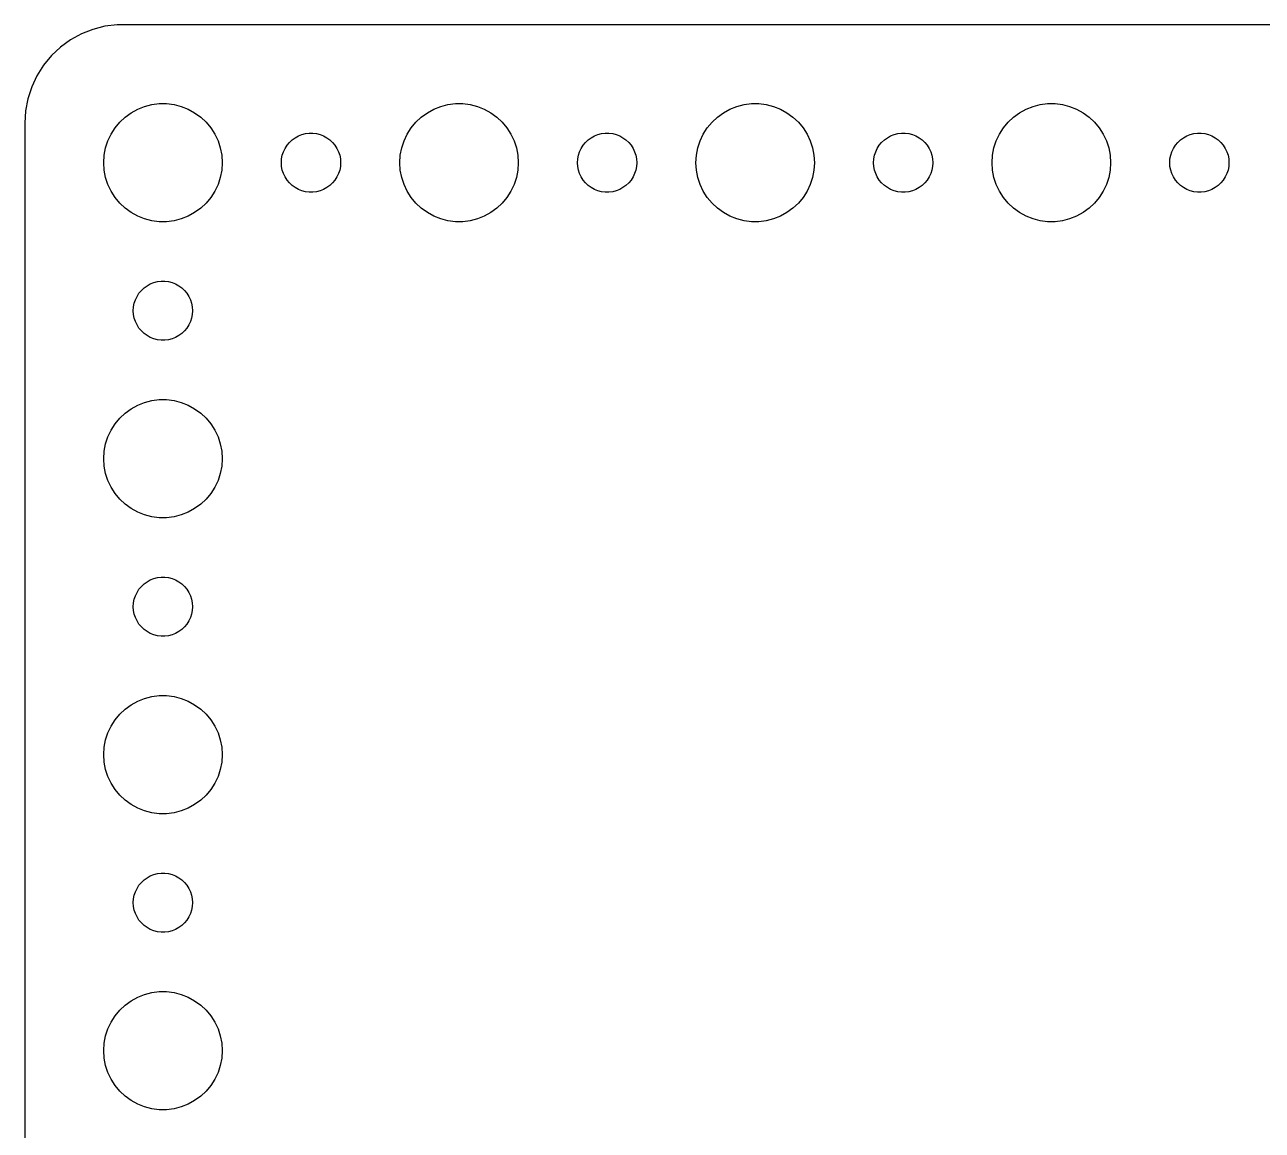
# Model space of a CAD drawing. Header units: metres. Extents: x -134 to 134, y 176 to 394.
# Drawn here: x -134.5 to -71.8, y 224 to 280 of the extents above; entities that cross this region are included whole.
import ezdxf

# ---------------------------------------------------------------- set-up
doc = ezdxf.new("R2010")
doc.units = ezdxf.units.M

msp = doc.modelspace()

# ---------------------------------------------------------------- linework, layer by layer
for p, q in [((-131.045, 279.755), (-131.629, 279.524)), ((-130.437, 279.911), (-131.045, 279.755)), ((-129.814, 279.99), (-130.437, 279.911)), ((129.814, 279.99), (-129.814, 279.99)), ((-132.179, 279.222), (-132.687, 278.853)), ((-131.629, 279.524), (-132.179, 279.222)), ((-133.145, 278.423), (-133.545, 277.939)), ((-132.687, 278.853), (-133.145, 278.423)), ((-133.545, 277.939), (-133.882, 277.409)), ((-133.882, 277.409), (-134.149, 276.841)), ((-134.149, 276.841), (-134.343, 276.243)), ((-134.343, 276.243), (-134.461, 275.627)), ((-128.777, 275.714), (-128.427, 275.853)), ((-128.427, 275.853), (-128.062, 275.947)), ((-128.062, 275.947), (-127.688, 275.994)), ((-127.688, 275.994), (-127.312, 275.994)), ((-127.312, 275.994), (-126.938, 275.947)), ((-126.938, 275.947), (-126.573, 275.853)), ((-126.573, 275.853), (-126.223, 275.714)), ((-113.777, 275.714), (-113.427, 275.853)), ((-113.427, 275.853), (-113.062, 275.947)), ((-113.062, 275.947), (-112.688, 275.994)), ((-112.688, 275.994), (-112.312, 275.994)), ((-112.312, 275.994), (-111.938, 275.947)), ((-111.938, 275.947), (-111.573, 275.853)), ((-111.573, 275.853), (-111.223, 275.714)), ((-98.7773, 275.714), (-98.427, 275.853)), ((-98.427, 275.853), (-98.0621, 275.947)), ((-98.0621, 275.947), (-97.6884, 275.994)), ((-97.6884, 275.994), (-97.3116, 275.994)), ((-97.3116, 275.994), (-96.9379, 275.947)), ((-96.9379, 275.947), (-96.573, 275.853)), ((-96.573, 275.853), (-96.2227, 275.714)), ((-83.7773, 275.714), (-83.427, 275.853)), ((-83.427, 275.853), (-83.0621, 275.947)), ((-83.0621, 275.947), (-82.6884, 275.994)), ((-82.6884, 275.994), (-82.3116, 275.994)), ((-82.3116, 275.994), (-81.9379, 275.947)), ((-81.9379, 275.947), (-81.573, 275.853)), ((-81.573, 275.853), (-81.2227, 275.714)), ((-134.461, 275.627), (-134.5, 275)), ((-129.687, 275.054), (-129.412, 275.312)), ((-129.412, 275.312), (-129.107, 275.533)), ((-129.107, 275.533), (-128.777, 275.714)), ((-126.223, 275.714), (-125.893, 275.533)), ((-125.893, 275.533), (-125.588, 275.312)), ((-125.588, 275.312), (-125.313, 275.054)), ((-114.687, 275.054), (-114.412, 275.312)), ((-114.412, 275.312), (-114.107, 275.533)), ((-114.107, 275.533), (-113.777, 275.714)), ((-111.223, 275.714), (-110.893, 275.533)), ((-110.893, 275.533), (-110.588, 275.312)), ((-110.588, 275.312), (-110.313, 275.054)), ((-99.6869, 275.054), (-99.4123, 275.312)), ((-99.4123, 275.312), (-99.1075, 275.533)), ((-99.1075, 275.533), (-98.7773, 275.714)), ((-96.2227, 275.714), (-95.8925, 275.533)), ((-95.8925, 275.533), (-95.5877, 275.312)), ((-95.5877, 275.312), (-95.3131, 275.054)), ((-84.6869, 275.054), (-84.4123, 275.312)), ((-84.4123, 275.312), (-84.1075, 275.533)), ((-84.1075, 275.533), (-83.7773, 275.714)), ((-81.2227, 275.714), (-80.8925, 275.533)), ((-80.8925, 275.533), (-80.5877, 275.312)), ((-80.5877, 275.312), (-80.3131, 275.054)), ((-134.5, 275), (-134.5, 181)), ((-130.129, 274.445), (-129.927, 274.763)), ((-129.927, 274.763), (-129.687, 275.054)), ((-125.313, 275.054), (-125.073, 274.763)), ((-125.073, 274.763), (-124.871, 274.445)), ((-115.129, 274.445), (-114.927, 274.763)), ((-114.927, 274.763), (-114.687, 275.054)), ((-110.313, 275.054), (-110.073, 274.763)), ((-110.073, 274.763), (-109.871, 274.445)), ((-100.129, 274.445), (-99.927, 274.763)), ((-99.927, 274.763), (-99.6869, 275.054)), ((-95.3131, 275.054), (-95.073, 274.763)), ((-95.073, 274.763), (-94.8711, 274.445)), ((-85.1289, 274.445), (-84.927, 274.763)), ((-84.927, 274.763), (-84.6869, 275.054)), ((-80.3131, 275.054), (-80.073, 274.763)), ((-80.073, 274.763), (-79.8711, 274.445)), ((-130.406, 273.746), (-130.289, 274.104)), ((-130.289, 274.104), (-130.129, 274.445)), ((-124.871, 274.445), (-124.711, 274.104)), ((-124.711, 274.104), (-124.594, 273.746)), ((-121.214, 273.882), (-121.093, 274.027)), ((-121.093, 274.027), (-120.956, 274.156)), ((-120.956, 274.156), (-120.804, 274.266)), ((-120.804, 274.266), (-120.639, 274.357)), ((-120.639, 274.357), (-120.464, 274.427)), ((-120.464, 274.427), (-120.281, 274.473)), ((-120.281, 274.473), (-120.094, 274.497)), ((-120.094, 274.497), (-119.906, 274.497)), ((-119.906, 274.497), (-119.719, 274.473)), ((-119.719, 274.473), (-119.536, 274.427)), ((-119.536, 274.427), (-119.361, 274.357)), ((-119.361, 274.357), (-119.196, 274.266)), ((-119.196, 274.266), (-119.044, 274.156)), ((-119.044, 274.156), (-118.907, 274.027)), ((-118.907, 274.027), (-118.786, 273.882)), ((-115.406, 273.746), (-115.289, 274.104)), ((-115.289, 274.104), (-115.129, 274.445)), ((-109.871, 274.445), (-109.711, 274.104)), ((-109.711, 274.104), (-109.594, 273.746)), ((-106.214, 273.882), (-106.093, 274.027)), ((-106.093, 274.027), (-105.956, 274.156)), ((-105.956, 274.156), (-105.804, 274.266)), ((-105.804, 274.266), (-105.639, 274.357)), ((-105.639, 274.357), (-105.464, 274.427)), ((-105.464, 274.427), (-105.281, 274.473)), ((-105.281, 274.473), (-105.094, 274.497)), ((-105.094, 274.497), (-104.906, 274.497)), ((-104.906, 274.497), (-104.719, 274.473)), ((-104.719, 274.473), (-104.536, 274.427)), ((-104.536, 274.427), (-104.361, 274.357)), ((-104.361, 274.357), (-104.196, 274.266)), ((-104.196, 274.266), (-104.044, 274.156)), ((-104.044, 274.156), (-103.907, 274.027)), ((-103.907, 274.027), (-103.786, 273.882)), ((-100.406, 273.746), (-100.289, 274.104)), ((-100.289, 274.104), (-100.129, 274.445)), ((-94.8711, 274.445), (-94.7107, 274.104)), ((-94.7107, 274.104), (-94.5943, 273.746)), ((-91.2135, 273.882), (-91.0934, 274.027)), ((-91.0934, 274.027), (-90.9561, 274.156)), ((-90.9561, 274.156), (-90.8037, 274.266)), ((-90.8037, 274.266), (-90.6387, 274.357)), ((-90.6387, 274.357), (-90.4635, 274.427)), ((-90.4635, 274.427), (-90.2811, 274.473)), ((-90.2811, 274.473), (-90.0942, 274.497)), ((-90.0942, 274.497), (-89.9058, 274.497)), ((-89.9058, 274.497), (-89.7189, 274.473)), ((-89.7189, 274.473), (-89.5365, 274.427)), ((-89.5365, 274.427), (-89.3613, 274.357)), ((-89.3613, 274.357), (-89.1963, 274.266)), ((-89.1963, 274.266), (-89.0439, 274.156)), ((-89.0439, 274.156), (-88.9065, 274.027)), ((-88.9065, 274.027), (-88.7865, 273.882)), ((-85.4057, 273.746), (-85.2893, 274.104)), ((-85.2893, 274.104), (-85.1289, 274.445)), ((-79.8711, 274.445), (-79.7107, 274.104)), ((-79.7107, 274.104), (-79.5943, 273.746)), ((-76.2135, 273.882), (-76.0934, 274.027)), ((-76.0934, 274.027), (-75.9561, 274.156)), ((-75.9561, 274.156), (-75.8037, 274.266)), ((-75.8037, 274.266), (-75.6387, 274.357)), ((-75.6387, 274.357), (-75.4635, 274.427)), ((-75.4635, 274.427), (-75.2811, 274.473)), ((-75.2811, 274.473), (-75.0942, 274.497)), ((-75.0942, 274.497), (-74.9058, 274.497)), ((-74.9058, 274.497), (-74.7189, 274.473)), ((-74.7189, 274.473), (-74.5365, 274.427)), ((-74.5365, 274.427), (-74.3613, 274.357)), ((-74.3613, 274.357), (-74.1963, 274.266)), ((-74.1963, 274.266), (-74.0439, 274.156)), ((-74.0439, 274.156), (-73.9065, 274.027)), ((-73.9065, 274.027), (-73.7865, 273.882)), ((-130.5, 273), (-130.476, 273.376)), ((-130.476, 273.376), (-130.406, 273.746)), ((-124.594, 273.746), (-124.524, 273.376)), ((-124.524, 273.376), (-124.5, 273)), ((-121.488, 273.188), (-121.453, 273.373)), ((-121.453, 273.373), (-121.395, 273.552)), ((-121.395, 273.552), (-121.314, 273.723)), ((-121.314, 273.723), (-121.214, 273.882)), ((-118.786, 273.882), (-118.686, 273.723)), ((-118.686, 273.723), (-118.605, 273.552)), ((-118.605, 273.552), (-118.547, 273.373)), ((-118.547, 273.373), (-118.512, 273.188)), ((-115.5, 273), (-115.476, 273.376)), ((-115.476, 273.376), (-115.406, 273.746)), ((-109.594, 273.746), (-109.524, 273.376)), ((-109.524, 273.376), (-109.5, 273)), ((-106.488, 273.188), (-106.453, 273.373)), ((-106.453, 273.373), (-106.395, 273.552)), ((-106.395, 273.552), (-106.314, 273.723)), ((-106.314, 273.723), (-106.214, 273.882)), ((-103.786, 273.882), (-103.686, 273.723)), ((-103.686, 273.723), (-103.605, 273.552)), ((-103.605, 273.552), (-103.547, 273.373)), ((-103.547, 273.373), (-103.512, 273.188)), ((-100.5, 273), (-100.476, 273.376)), ((-100.476, 273.376), (-100.406, 273.746)), ((-94.5943, 273.746), (-94.5237, 273.376)), ((-94.5237, 273.376), (-94.5, 273)), ((-91.4882, 273.188), (-91.4529, 273.373)), ((-91.4529, 273.373), (-91.3947, 273.552)), ((-91.3947, 273.552), (-91.3145, 273.723)), ((-91.3145, 273.723), (-91.2135, 273.882)), ((-88.7865, 273.882), (-88.6855, 273.723)), ((-88.6855, 273.723), (-88.6053, 273.552)), ((-88.6053, 273.552), (-88.5471, 273.373)), ((-88.5471, 273.373), (-88.5118, 273.188)), ((-85.5, 273), (-85.4763, 273.376)), ((-85.4763, 273.376), (-85.4057, 273.746)), ((-79.5943, 273.746), (-79.5237, 273.376)), ((-79.5237, 273.376), (-79.5, 273)), ((-76.4882, 273.188), (-76.4529, 273.373)), ((-76.4529, 273.373), (-76.3947, 273.552)), ((-76.3947, 273.552), (-76.3145, 273.723)), ((-76.3145, 273.723), (-76.2135, 273.882)), ((-73.7865, 273.882), (-73.6855, 273.723)), ((-73.6855, 273.723), (-73.6053, 273.552)), ((-73.6053, 273.552), (-73.5471, 273.373)), ((-73.5471, 273.373), (-73.5118, 273.188)), ((-130.476, 272.624), (-130.5, 273)), ((-124.5, 273), (-124.524, 272.624)), ((-121.5, 273), (-121.488, 273.188)), ((-121.488, 272.812), (-121.5, 273)), ((-121.453, 272.627), (-121.488, 272.812)), ((-118.512, 272.812), (-118.547, 272.627)), ((-118.512, 273.188), (-118.5, 273)), ((-118.5, 273), (-118.512, 272.812)), ((-115.476, 272.624), (-115.5, 273)), ((-109.5, 273), (-109.524, 272.624)), ((-106.5, 273), (-106.488, 273.188)), ((-106.488, 272.812), (-106.5, 273)), ((-106.453, 272.627), (-106.488, 272.812)), ((-103.512, 272.812), (-103.547, 272.627)), ((-103.512, 273.188), (-103.5, 273)), ((-103.5, 273), (-103.512, 272.812)), ((-100.476, 272.624), (-100.5, 273)), ((-94.5, 273), (-94.5237, 272.624)), ((-91.5, 273), (-91.4882, 273.188)), ((-91.4882, 272.812), (-91.5, 273)), ((-91.4529, 272.627), (-91.4882, 272.812)), ((-88.5118, 272.812), (-88.5471, 272.627)), ((-88.5118, 273.188), (-88.5, 273)), ((-88.5, 273), (-88.5118, 272.812)), ((-85.4763, 272.624), (-85.5, 273)), ((-79.5, 273), (-79.5237, 272.624)), ((-76.5, 273), (-76.4882, 273.188)), ((-76.4882, 272.812), (-76.5, 273)), ((-76.4529, 272.627), (-76.4882, 272.812)), ((-73.5118, 272.812), (-73.5471, 272.627)), ((-73.5118, 273.188), (-73.5, 273)), ((-73.5, 273), (-73.5118, 272.812)), ((-130.406, 272.254), (-130.476, 272.624)), ((-130.289, 271.896), (-130.406, 272.254)), ((-124.594, 272.254), (-124.711, 271.896)), ((-124.524, 272.624), (-124.594, 272.254)), ((-121.395, 272.448), (-121.453, 272.627)), ((-121.314, 272.277), (-121.395, 272.448)), ((-121.214, 272.118), (-121.314, 272.277)), ((-121.093, 271.973), (-121.214, 272.118)), ((-118.786, 272.118), (-118.907, 271.973)), ((-118.686, 272.277), (-118.786, 272.118)), ((-118.605, 272.448), (-118.686, 272.277)), ((-118.547, 272.627), (-118.605, 272.448)), ((-115.406, 272.254), (-115.476, 272.624)), ((-115.289, 271.896), (-115.406, 272.254)), ((-109.594, 272.254), (-109.711, 271.896)), ((-109.524, 272.624), (-109.594, 272.254)), ((-106.395, 272.448), (-106.453, 272.627)), ((-106.314, 272.277), (-106.395, 272.448)), ((-106.214, 272.118), (-106.314, 272.277)), ((-106.093, 271.973), (-106.214, 272.118)), ((-103.786, 272.118), (-103.907, 271.973)), ((-103.686, 272.277), (-103.786, 272.118)), ((-103.605, 272.448), (-103.686, 272.277)), ((-103.547, 272.627), (-103.605, 272.448)), ((-100.406, 272.254), (-100.476, 272.624)), ((-100.289, 271.896), (-100.406, 272.254)), ((-94.5943, 272.254), (-94.7107, 271.896)), ((-94.5237, 272.624), (-94.5943, 272.254)), ((-91.3947, 272.448), (-91.4529, 272.627)), ((-91.3145, 272.277), (-91.3947, 272.448)), ((-91.2135, 272.118), (-91.3145, 272.277)), ((-91.0934, 271.973), (-91.2135, 272.118)), ((-88.7865, 272.118), (-88.9065, 271.973)), ((-88.6855, 272.277), (-88.7865, 272.118)), ((-88.6053, 272.448), (-88.6855, 272.277)), ((-88.5471, 272.627), (-88.6053, 272.448)), ((-85.4057, 272.254), (-85.4763, 272.624)), ((-85.2893, 271.896), (-85.4057, 272.254)), ((-79.5943, 272.254), (-79.7107, 271.896)), ((-79.5237, 272.624), (-79.5943, 272.254)), ((-76.3947, 272.448), (-76.4529, 272.627)), ((-76.3145, 272.277), (-76.3947, 272.448)), ((-76.2135, 272.118), (-76.3145, 272.277)), ((-76.0934, 271.973), (-76.2135, 272.118)), ((-73.7865, 272.118), (-73.9065, 271.973)), ((-73.6855, 272.277), (-73.7865, 272.118)), ((-73.6053, 272.448), (-73.6855, 272.277)), ((-73.5471, 272.627), (-73.6053, 272.448)), ((-130.129, 271.555), (-130.289, 271.896)), ((-129.927, 271.237), (-130.129, 271.555)), ((-124.871, 271.555), (-125.073, 271.237)), ((-124.711, 271.896), (-124.871, 271.555)), ((-120.956, 271.844), (-121.093, 271.973)), ((-120.804, 271.734), (-120.956, 271.844)), ((-120.639, 271.643), (-120.804, 271.734)), ((-120.464, 271.573), (-120.639, 271.643)), ((-120.281, 271.527), (-120.464, 271.573)), ((-120.094, 271.503), (-120.281, 271.527)), ((-119.906, 271.503), (-120.094, 271.503)), ((-119.719, 271.527), (-119.906, 271.503)), ((-119.536, 271.573), (-119.719, 271.527)), ((-119.361, 271.643), (-119.536, 271.573)), ((-119.196, 271.734), (-119.361, 271.643)), ((-119.044, 271.844), (-119.196, 271.734)), ((-118.907, 271.973), (-119.044, 271.844)), ((-115.129, 271.555), (-115.289, 271.896)), ((-114.927, 271.237), (-115.129, 271.555)), ((-109.871, 271.555), (-110.073, 271.237)), ((-109.711, 271.896), (-109.871, 271.555)), ((-105.956, 271.844), (-106.093, 271.973)), ((-105.804, 271.734), (-105.956, 271.844)), ((-105.639, 271.643), (-105.804, 271.734)), ((-105.464, 271.573), (-105.639, 271.643)), ((-105.281, 271.527), (-105.464, 271.573)), ((-105.094, 271.503), (-105.281, 271.527)), ((-104.906, 271.503), (-105.094, 271.503)), ((-104.719, 271.527), (-104.906, 271.503)), ((-104.536, 271.573), (-104.719, 271.527)), ((-104.361, 271.643), (-104.536, 271.573)), ((-104.196, 271.734), (-104.361, 271.643)), ((-104.044, 271.844), (-104.196, 271.734)), ((-103.907, 271.973), (-104.044, 271.844)), ((-100.129, 271.555), (-100.289, 271.896)), ((-99.927, 271.237), (-100.129, 271.555)), ((-94.8711, 271.555), (-95.073, 271.237)), ((-94.7107, 271.896), (-94.8711, 271.555)), ((-90.9561, 271.844), (-91.0934, 271.973)), ((-90.8037, 271.734), (-90.9561, 271.844)), ((-90.6387, 271.643), (-90.8037, 271.734)), ((-90.4635, 271.573), (-90.6387, 271.643)), ((-90.2811, 271.527), (-90.4635, 271.573)), ((-90.0942, 271.503), (-90.2811, 271.527)), ((-89.9058, 271.503), (-90.0942, 271.503)), ((-89.7189, 271.527), (-89.9058, 271.503)), ((-89.5365, 271.573), (-89.7189, 271.527)), ((-89.3613, 271.643), (-89.5365, 271.573)), ((-89.1963, 271.734), (-89.3613, 271.643)), ((-89.0439, 271.844), (-89.1963, 271.734)), ((-88.9065, 271.973), (-89.0439, 271.844)), ((-85.1289, 271.555), (-85.2893, 271.896)), ((-84.927, 271.237), (-85.1289, 271.555)), ((-79.8711, 271.555), (-80.073, 271.237)), ((-79.7107, 271.896), (-79.8711, 271.555)), ((-75.9561, 271.844), (-76.0934, 271.973)), ((-75.8037, 271.734), (-75.9561, 271.844)), ((-75.6387, 271.643), (-75.8037, 271.734)), ((-75.4635, 271.573), (-75.6387, 271.643)), ((-75.2811, 271.527), (-75.4635, 271.573)), ((-75.0942, 271.503), (-75.2811, 271.527)), ((-74.9058, 271.503), (-75.0942, 271.503)), ((-74.7189, 271.527), (-74.9058, 271.503)), ((-74.5365, 271.573), (-74.7189, 271.527)), ((-74.3613, 271.643), (-74.5365, 271.573)), ((-74.1963, 271.734), (-74.3613, 271.643)), ((-74.0439, 271.844), (-74.1963, 271.734)), ((-73.9065, 271.973), (-74.0439, 271.844)), ((-129.687, 270.946), (-129.927, 271.237)), ((-129.412, 270.688), (-129.687, 270.946)), ((-125.313, 270.946), (-125.588, 270.688)), ((-125.073, 271.237), (-125.313, 270.946)), ((-114.687, 270.946), (-114.927, 271.237)), ((-114.412, 270.688), (-114.687, 270.946)), ((-110.313, 270.946), (-110.588, 270.688)), ((-110.073, 271.237), (-110.313, 270.946)), ((-99.6869, 270.946), (-99.927, 271.237)), ((-99.4123, 270.688), (-99.6869, 270.946)), ((-95.3131, 270.946), (-95.5877, 270.688)), ((-95.073, 271.237), (-95.3131, 270.946)), ((-84.6869, 270.946), (-84.927, 271.237)), ((-84.4123, 270.688), (-84.6869, 270.946)), ((-80.3131, 270.946), (-80.5877, 270.688)), ((-80.073, 271.237), (-80.3131, 270.946)), ((-129.107, 270.467), (-129.412, 270.688)), ((-128.777, 270.286), (-129.107, 270.467)), ((-128.427, 270.147), (-128.777, 270.286)), ((-126.223, 270.286), (-126.573, 270.147)), ((-125.893, 270.467), (-126.223, 270.286)), ((-125.588, 270.688), (-125.893, 270.467)), ((-114.107, 270.467), (-114.412, 270.688)), ((-113.777, 270.286), (-114.107, 270.467)), ((-113.427, 270.147), (-113.777, 270.286)), ((-111.223, 270.286), (-111.573, 270.147)), ((-110.893, 270.467), (-111.223, 270.286)), ((-110.588, 270.688), (-110.893, 270.467)), ((-99.1075, 270.467), (-99.4123, 270.688)), ((-98.7773, 270.286), (-99.1075, 270.467)), ((-98.427, 270.147), (-98.7773, 270.286)), ((-96.2227, 270.286), (-96.573, 270.147)), ((-95.8925, 270.467), (-96.2227, 270.286)), ((-95.5877, 270.688), (-95.8925, 270.467)), ((-84.1075, 270.467), (-84.4123, 270.688)), ((-83.7773, 270.286), (-84.1075, 270.467)), ((-83.427, 270.147), (-83.7773, 270.286)), ((-81.2227, 270.286), (-81.573, 270.147)), ((-80.8925, 270.467), (-81.2227, 270.286)), ((-80.5877, 270.688), (-80.8925, 270.467)), ((-128.062, 270.053), (-128.427, 270.147)), ((-127.688, 270.006), (-128.062, 270.053)), ((-127.312, 270.006), (-127.688, 270.006)), ((-126.938, 270.053), (-127.312, 270.006)), ((-126.573, 270.147), (-126.938, 270.053)), ((-113.062, 270.053), (-113.427, 270.147)), ((-112.688, 270.006), (-113.062, 270.053)), ((-112.312, 270.006), (-112.688, 270.006)), ((-111.938, 270.053), (-112.312, 270.006)), ((-111.573, 270.147), (-111.938, 270.053)), ((-98.0621, 270.053), (-98.427, 270.147)), ((-97.6884, 270.006), (-98.0621, 270.053)), ((-97.3116, 270.006), (-97.6884, 270.006)), ((-96.9379, 270.053), (-97.3116, 270.006)), ((-96.573, 270.147), (-96.9379, 270.053)), ((-83.0621, 270.053), (-83.427, 270.147)), ((-82.6884, 270.006), (-83.0621, 270.053)), ((-82.3116, 270.006), (-82.6884, 270.006)), ((-81.9379, 270.053), (-82.3116, 270.006)), ((-81.573, 270.147), (-81.9379, 270.053)), ((-128.714, 266.382), (-128.593, 266.527)), ((-128.593, 266.527), (-128.456, 266.656)), ((-128.456, 266.656), (-128.304, 266.766)), ((-128.304, 266.766), (-128.139, 266.857)), ((-128.139, 266.857), (-127.964, 266.927)), ((-127.964, 266.927), (-127.781, 266.973)), ((-127.781, 266.973), (-127.594, 266.997)), ((-127.594, 266.997), (-127.406, 266.997)), ((-127.406, 266.997), (-127.219, 266.973)), ((-127.219, 266.973), (-127.036, 266.927)), ((-127.036, 266.927), (-126.861, 266.857)), ((-126.861, 266.857), (-126.696, 266.766)), ((-126.696, 266.766), (-126.544, 266.656)), ((-126.544, 266.656), (-126.407, 266.527)), ((-126.407, 266.527), (-126.286, 266.382)), ((-128.988, 265.688), (-128.953, 265.873)), ((-128.953, 265.873), (-128.895, 266.052)), ((-128.895, 266.052), (-128.814, 266.223)), ((-128.814, 266.223), (-128.714, 266.382)), ((-126.286, 266.382), (-126.186, 266.223)), ((-126.186, 266.223), (-126.105, 266.052)), ((-126.105, 266.052), (-126.047, 265.873)), ((-126.047, 265.873), (-126.012, 265.688)), ((-129, 265.5), (-128.988, 265.688)), ((-128.988, 265.312), (-129, 265.5)), ((-128.953, 265.127), (-128.988, 265.312)), ((-126.012, 265.312), (-126.047, 265.127)), ((-126.012, 265.688), (-126, 265.5)), ((-126, 265.5), (-126.012, 265.312)), ((-128.895, 264.948), (-128.953, 265.127)), ((-128.814, 264.777), (-128.895, 264.948)), ((-128.714, 264.618), (-128.814, 264.777)), ((-128.593, 264.473), (-128.714, 264.618)), ((-126.286, 264.618), (-126.407, 264.473)), ((-126.186, 264.777), (-126.286, 264.618)), ((-126.105, 264.948), (-126.186, 264.777)), ((-126.047, 265.127), (-126.105, 264.948)), ((-128.456, 264.344), (-128.593, 264.473)), ((-128.304, 264.234), (-128.456, 264.344)), ((-128.139, 264.143), (-128.304, 264.234)), ((-127.964, 264.073), (-128.139, 264.143)), ((-127.781, 264.027), (-127.964, 264.073)), ((-127.594, 264.003), (-127.781, 264.027)), ((-127.406, 264.003), (-127.594, 264.003)), ((-127.219, 264.027), (-127.406, 264.003)), ((-127.036, 264.073), (-127.219, 264.027)), ((-126.861, 264.143), (-127.036, 264.073)), ((-126.696, 264.234), (-126.861, 264.143)), ((-126.544, 264.344), (-126.696, 264.234)), ((-126.407, 264.473), (-126.544, 264.344)), ((-128.777, 260.714), (-128.427, 260.853)), ((-128.427, 260.853), (-128.062, 260.947)), ((-128.062, 260.947), (-127.688, 260.994)), ((-127.688, 260.994), (-127.312, 260.994)), ((-127.312, 260.994), (-126.938, 260.947)), ((-126.938, 260.947), (-126.573, 260.853)), ((-126.573, 260.853), (-126.223, 260.714)), ((-129.687, 260.054), (-129.412, 260.312)), ((-129.412, 260.312), (-129.107, 260.533)), ((-129.107, 260.533), (-128.777, 260.714)), ((-126.223, 260.714), (-125.893, 260.533)), ((-125.893, 260.533), (-125.588, 260.312)), ((-125.588, 260.312), (-125.313, 260.054)), ((-130.129, 259.445), (-129.927, 259.763)), ((-129.927, 259.763), (-129.687, 260.054)), ((-125.313, 260.054), (-125.073, 259.763)), ((-125.073, 259.763), (-124.871, 259.445)), ((-130.406, 258.746), (-130.289, 259.104)), ((-130.289, 259.104), (-130.129, 259.445)), ((-124.871, 259.445), (-124.711, 259.104)), ((-124.711, 259.104), (-124.594, 258.746)), ((-130.5, 258), (-130.476, 258.376)), ((-130.476, 258.376), (-130.406, 258.746)), ((-124.594, 258.746), (-124.524, 258.376)), ((-124.524, 258.376), (-124.5, 258)), ((-130.476, 257.624), (-130.5, 258)), ((-124.5, 258), (-124.524, 257.624)), ((-130.406, 257.254), (-130.476, 257.624)), ((-130.289, 256.896), (-130.406, 257.254)), ((-124.594, 257.254), (-124.711, 256.896)), ((-124.524, 257.624), (-124.594, 257.254)), ((-130.129, 256.555), (-130.289, 256.896)), ((-129.927, 256.237), (-130.129, 256.555)), ((-124.871, 256.555), (-125.073, 256.237)), ((-124.711, 256.896), (-124.871, 256.555)), ((-129.687, 255.946), (-129.927, 256.237)), ((-129.412, 255.688), (-129.687, 255.946)), ((-125.313, 255.946), (-125.588, 255.688)), ((-125.073, 256.237), (-125.313, 255.946)), ((-129.107, 255.467), (-129.412, 255.688)), ((-128.777, 255.286), (-129.107, 255.467)), ((-128.427, 255.147), (-128.777, 255.286)), ((-128.062, 255.053), (-128.427, 255.147)), ((-126.573, 255.147), (-126.938, 255.053)), ((-126.223, 255.286), (-126.573, 255.147)), ((-125.893, 255.467), (-126.223, 255.286)), ((-125.588, 255.688), (-125.893, 255.467)), ((-127.688, 255.006), (-128.062, 255.053)), ((-127.312, 255.006), (-127.688, 255.006)), ((-126.938, 255.053), (-127.312, 255.006)), ((-127.781, 251.973), (-127.594, 251.997)), ((-127.594, 251.997), (-127.406, 251.997)), ((-127.406, 251.997), (-127.219, 251.973)), ((-128.814, 251.223), (-128.714, 251.382)), ((-128.714, 251.382), (-128.593, 251.527)), ((-128.593, 251.527), (-128.456, 251.656)), ((-128.456, 251.656), (-128.304, 251.766)), ((-128.304, 251.766), (-128.139, 251.857)), ((-128.139, 251.857), (-127.964, 251.927)), ((-127.964, 251.927), (-127.781, 251.973)), ((-127.219, 251.973), (-127.036, 251.927)), ((-127.036, 251.927), (-126.861, 251.857)), ((-126.861, 251.857), (-126.696, 251.766)), ((-126.696, 251.766), (-126.544, 251.656)), ((-126.544, 251.656), (-126.407, 251.527)), ((-126.407, 251.527), (-126.286, 251.382)), ((-126.286, 251.382), (-126.186, 251.223)), ((-128.988, 250.688), (-128.953, 250.873)), ((-128.953, 250.873), (-128.895, 251.052)), ((-128.895, 251.052), (-128.814, 251.223)), ((-126.186, 251.223), (-126.105, 251.052)), ((-126.105, 251.052), (-126.047, 250.873)), ((-126.047, 250.873), (-126.012, 250.688)), ((-129, 250.5), (-128.988, 250.688)), ((-128.988, 250.312), (-129, 250.5)), ((-128.953, 250.127), (-128.988, 250.312)), ((-128.895, 249.948), (-128.953, 250.127)), ((-126.047, 250.127), (-126.105, 249.948)), ((-126.012, 250.312), (-126.047, 250.127)), ((-126.012, 250.688), (-126, 250.5)), ((-126, 250.5), (-126.012, 250.312)), ((-128.814, 249.777), (-128.895, 249.948)), ((-128.714, 249.618), (-128.814, 249.777)), ((-128.593, 249.473), (-128.714, 249.618)), ((-126.286, 249.618), (-126.407, 249.473)), ((-126.186, 249.777), (-126.286, 249.618)), ((-126.105, 249.948), (-126.186, 249.777)), ((-128.456, 249.344), (-128.593, 249.473)), ((-128.304, 249.234), (-128.456, 249.344)), ((-128.139, 249.143), (-128.304, 249.234)), ((-127.964, 249.073), (-128.139, 249.143)), ((-127.781, 249.027), (-127.964, 249.073)), ((-127.594, 249.003), (-127.781, 249.027)), ((-127.406, 249.003), (-127.594, 249.003)), ((-127.219, 249.027), (-127.406, 249.003)), ((-127.036, 249.073), (-127.219, 249.027)), ((-126.861, 249.143), (-127.036, 249.073)), ((-126.696, 249.234), (-126.861, 249.143)), ((-126.544, 249.344), (-126.696, 249.234)), ((-126.407, 249.473), (-126.544, 249.344)), ((-128.777, 245.714), (-128.427, 245.853)), ((-128.427, 245.853), (-128.062, 245.947)), ((-128.062, 245.947), (-127.688, 245.994)), ((-127.688, 245.994), (-127.312, 245.994)), ((-127.312, 245.994), (-126.938, 245.947)), ((-126.938, 245.947), (-126.573, 245.853)), ((-126.573, 245.853), (-126.223, 245.714)), ((-129.687, 245.054), (-129.412, 245.312)), ((-129.412, 245.312), (-129.107, 245.533)), ((-129.107, 245.533), (-128.777, 245.714)), ((-126.223, 245.714), (-125.893, 245.533)), ((-125.893, 245.533), (-125.588, 245.312)), ((-125.588, 245.312), (-125.313, 245.054)), ((-130.129, 244.445), (-129.927, 244.763)), ((-129.927, 244.763), (-129.687, 245.054)), ((-125.313, 245.054), (-125.073, 244.763)), ((-125.073, 244.763), (-124.871, 244.445)), ((-130.406, 243.746), (-130.289, 244.104)), ((-130.289, 244.104), (-130.129, 244.445)), ((-124.871, 244.445), (-124.711, 244.104)), ((-124.711, 244.104), (-124.594, 243.746)), ((-130.5, 243), (-130.476, 243.376)), ((-130.476, 243.376), (-130.406, 243.746)), ((-124.594, 243.746), (-124.524, 243.376)), ((-124.524, 243.376), (-124.5, 243)), ((-130.476, 242.624), (-130.5, 243)), ((-130.406, 242.254), (-130.476, 242.624)), ((-124.524, 242.624), (-124.594, 242.254)), ((-124.5, 243), (-124.524, 242.624)), ((-130.289, 241.896), (-130.406, 242.254)), ((-124.594, 242.254), (-124.711, 241.896)), ((-130.129, 241.555), (-130.289, 241.896)), ((-129.927, 241.237), (-130.129, 241.555)), ((-124.871, 241.555), (-125.073, 241.237)), ((-124.711, 241.896), (-124.871, 241.555)), ((-129.687, 240.946), (-129.927, 241.237)), ((-129.412, 240.688), (-129.687, 240.946)), ((-125.313, 240.946), (-125.588, 240.688)), ((-125.073, 241.237), (-125.313, 240.946)), ((-129.107, 240.467), (-129.412, 240.688)), ((-128.777, 240.286), (-129.107, 240.467)), ((-128.427, 240.147), (-128.777, 240.286)), ((-128.062, 240.053), (-128.427, 240.147)), ((-126.573, 240.147), (-126.938, 240.053)), ((-126.223, 240.286), (-126.573, 240.147)), ((-125.893, 240.467), (-126.223, 240.286)), ((-125.588, 240.688), (-125.893, 240.467)), ((-127.688, 240.006), (-128.062, 240.053)), ((-127.312, 240.006), (-127.688, 240.006)), ((-126.938, 240.053), (-127.312, 240.006)), ((-127.964, 236.927), (-127.781, 236.973)), ((-127.781, 236.973), (-127.594, 236.997)), ((-127.594, 236.997), (-127.406, 236.997)), ((-127.406, 236.997), (-127.219, 236.973)), ((-127.219, 236.973), (-127.036, 236.927)), ((-128.814, 236.223), (-128.714, 236.382)), ((-128.714, 236.382), (-128.593, 236.527)), ((-128.593, 236.527), (-128.456, 236.656)), ((-128.456, 236.656), (-128.304, 236.766)), ((-128.304, 236.766), (-128.139, 236.857)), ((-128.139, 236.857), (-127.964, 236.927)), ((-127.036, 236.927), (-126.861, 236.857)), ((-126.861, 236.857), (-126.696, 236.766)), ((-126.696, 236.766), (-126.544, 236.656)), ((-126.544, 236.656), (-126.407, 236.527)), ((-126.407, 236.527), (-126.286, 236.382)), ((-126.286, 236.382), (-126.186, 236.223)), ((-128.988, 235.688), (-128.953, 235.873)), ((-128.953, 235.873), (-128.895, 236.052)), ((-128.895, 236.052), (-128.814, 236.223)), ((-126.186, 236.223), (-126.105, 236.052)), ((-126.105, 236.052), (-126.047, 235.873)), ((-126.047, 235.873), (-126.012, 235.688)), ((-129, 235.5), (-128.988, 235.688)), ((-128.988, 235.312), (-129, 235.5)), ((-128.953, 235.127), (-128.988, 235.312)), ((-128.895, 234.948), (-128.953, 235.127)), ((-126.047, 235.127), (-126.105, 234.948)), ((-126.012, 235.312), (-126.047, 235.127)), ((-126.012, 235.688), (-126, 235.5)), ((-126, 235.5), (-126.012, 235.312)), ((-128.814, 234.777), (-128.895, 234.948)), ((-128.714, 234.618), (-128.814, 234.777)), ((-128.593, 234.473), (-128.714, 234.618)), ((-128.456, 234.344), (-128.593, 234.473)), ((-126.407, 234.473), (-126.544, 234.344)), ((-126.286, 234.618), (-126.407, 234.473)), ((-126.186, 234.777), (-126.286, 234.618)), ((-126.105, 234.948), (-126.186, 234.777)), ((-128.304, 234.234), (-128.456, 234.344)), ((-128.139, 234.143), (-128.304, 234.234)), ((-127.964, 234.073), (-128.139, 234.143)), ((-127.781, 234.027), (-127.964, 234.073)), ((-127.594, 234.003), (-127.781, 234.027)), ((-127.406, 234.003), (-127.594, 234.003)), ((-127.219, 234.027), (-127.406, 234.003)), ((-127.036, 234.073), (-127.219, 234.027)), ((-126.861, 234.143), (-127.036, 234.073)), ((-126.696, 234.234), (-126.861, 234.143)), ((-126.544, 234.344), (-126.696, 234.234)), ((-129.107, 230.533), (-128.777, 230.714)), ((-128.777, 230.714), (-128.427, 230.853)), ((-128.427, 230.853), (-128.062, 230.947)), ((-128.062, 230.947), (-127.688, 230.994)), ((-127.688, 230.994), (-127.312, 230.994)), ((-127.312, 230.994), (-126.938, 230.947)), ((-126.938, 230.947), (-126.573, 230.853)), ((-126.573, 230.853), (-126.223, 230.714)), ((-126.223, 230.714), (-125.893, 230.533)), ((-129.927, 229.763), (-129.687, 230.054)), ((-129.687, 230.054), (-129.412, 230.312)), ((-129.412, 230.312), (-129.107, 230.533)), ((-125.893, 230.533), (-125.588, 230.312)), ((-125.588, 230.312), (-125.313, 230.054)), ((-125.313, 230.054), (-125.073, 229.763)), ((-130.289, 229.104), (-130.129, 229.445)), ((-130.129, 229.445), (-129.927, 229.763)), ((-125.073, 229.763), (-124.871, 229.445)), ((-124.871, 229.445), (-124.711, 229.104)), ((-130.406, 228.746), (-130.289, 229.104)), ((-124.711, 229.104), (-124.594, 228.746)), ((-130.5, 228), (-130.476, 228.376)), ((-130.476, 228.376), (-130.406, 228.746)), ((-124.594, 228.746), (-124.524, 228.376)), ((-124.524, 228.376), (-124.5, 228)), ((-130.476, 227.624), (-130.5, 228)), ((-130.406, 227.254), (-130.476, 227.624)), ((-124.524, 227.624), (-124.594, 227.254)), ((-124.5, 228), (-124.524, 227.624)), ((-130.289, 226.896), (-130.406, 227.254)), ((-124.594, 227.254), (-124.711, 226.896)), ((-130.129, 226.555), (-130.289, 226.896)), ((-129.927, 226.237), (-130.129, 226.555)), ((-124.871, 226.555), (-125.073, 226.237)), ((-124.711, 226.896), (-124.871, 226.555)), ((-129.687, 225.946), (-129.927, 226.237)), ((-129.412, 225.688), (-129.687, 225.946)), ((-129.107, 225.467), (-129.412, 225.688)), ((-125.588, 225.688), (-125.893, 225.467)), ((-125.313, 225.946), (-125.588, 225.688)), ((-125.073, 226.237), (-125.313, 225.946)), ((-128.777, 225.286), (-129.107, 225.467)), ((-128.427, 225.147), (-128.777, 225.286)), ((-128.062, 225.053), (-128.427, 225.147)), ((-127.688, 225.006), (-128.062, 225.053)), ((-126.938, 225.053), (-127.312, 225.006)), ((-126.573, 225.147), (-126.938, 225.053)), ((-126.223, 225.286), (-126.573, 225.147)), ((-125.893, 225.467), (-126.223, 225.286)), ((-127.312, 225.006), (-127.688, 225.006))]:
    msp.add_line(p, q)

doc.saveas('drawing.dxf')
